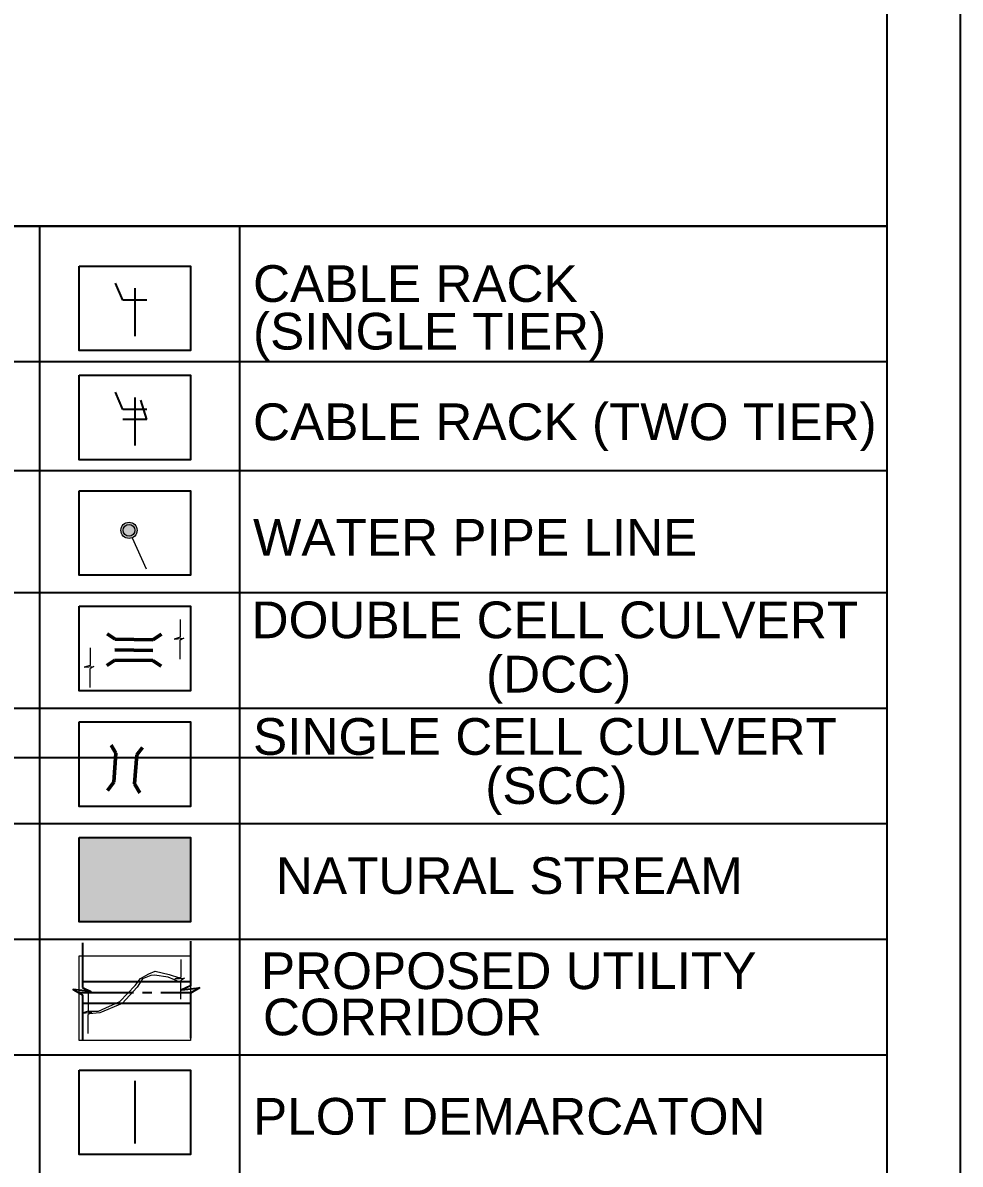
# Model space of a CAD drawing. Header units: metres. Extents: x 201400 to 215600, y 173235 to 1738400.
# Drawn here: x 214323 to 215600, y 1729946 to 1731501 of the extents above; entities that cross this region are included whole.
import ezdxf

# ---------------------------------------------------------------- set-up
doc = ezdxf.new("R2010")
doc.units = ezdxf.units.M
doc.linetypes.add('CENTER2', pattern=[1.125, 0.75, -0.125, 0.125, -0.125])
for name, color, linetype in [('DOUBLE CELL CULVERT', 7, 'Continuous'), ('GRID LINES', 250, 'Continuous'), ('name power lines', 1, 'Continuous'), ('Names', 1, 'Continuous'), ('SINGLE CELL CULVERT', 7, 'Continuous')]:
    doc.layers.add(name, color=color, linetype=linetype)
doc.layers.add('STREAM', color=7, linetype='Continuous', lineweight=0, true_color=0x3dcfff)
doc.styles.get("Standard").update_dxf_attribs({"font": 'arial.ttf', "height": 50})

# ---------------------------------------------------------------- blocks, each defined once
blk = doc.blocks.new('dcc')
at = {"layer": 'name power lines', "color": 7, "linetype": 'Continuous', "lineweight": 50, "ltscale": 190}
for p, q in [((-28.3, 40.3), (-39.2, 58.6)), ((-28.3, 40.3), (49.1, 2.8)), ((-38.7, 18.7), (38.7, -18.7)), ((72.6, 6.5), (49.1, 2.8)), ((-48.8, -2.9), (-69.9, -6.1)), ((-48.8, -2.9), (29.2, -39.3)), ((41.2, -59.5), (29.2, -39.3))]:
    blk.add_line(p, q, dxfattribs=at)
blk = doc.blocks.new('DOUBLE CELL CULVERT')
at = {"lineweight": 50, "rotation": 10.33130289348744}
blk.add_blockref('dcc', (1.3, -0.4), dxfattribs=at)
blk = doc.blocks.new('SINGLE CELL CULVERT')
at = {"layer": 'name power lines', "color": 160, "linetype": 'Continuous', "lineweight": 50, "ltscale": 190}
for p, q in [((-44.6, 42.8), (-55.3, 61.3)), ((3.1, 39.5), (16.2, 56.2)), ((-44.6, 42.8), (-48.8, -23.1)), ((3.1, 39.5), (-2, -26.4)), ((-63.2, -41.8), (-48.8, -23.1)), ((9.7, -46.9), (-2, -26.4))]:
    blk.add_line(p, q, dxfattribs=at)

msp = doc.modelspace()

# ---------------------------------------------------------------- hatches: boundary and pattern name
h = msp.add_hatch(color=151)
h.dxf.hatch_style = 1
h.paths.add_polyline_path([(214399.4, 1730391.1), (214551, 1730391.1), (214551, 1730276), (214399.4, 1730276)])
at = {"layer": 'STREAM'}
h = msp.add_hatch(color=256, dxfattribs=at)
h.dxf.hatch_style = 1
edge = h.paths.add_edge_path()
edge.add_arc((214467.3, 1730809.5), 11, 0, 360)

# ---------------------------------------------------------------- linework, layer by layer
for p, q in [((214458.7, 1731122.9), (214449, 1731146.2)), ((214458.7, 1730974.2), (214449, 1730997.5)), ((214491.4, 1730960.5), (214483.5, 1730986.9))]:
    msp.add_line(p, q)
at = {"color": 1}
for p, q in [((214475.1, 1731139.3), (214475.1, 1731073.9)), ((214491.4, 1731122.9), (214458.7, 1731122.9)), ((214475.1, 1730990.6), (214475.1, 1730925.2)), ((214491.4, 1730974.2), (214458.7, 1730974.2)), ((214491.4, 1730960.5), (214458.7, 1730960.5))]:
    msp.add_line(p, q, dxfattribs=at)
for points in [[(212933.1, 1733389.2), (215500, 1733389.2), (215500, 1731223.9), (212933.1, 1731223.9)], [(212933.1, 1731223.9), (215500, 1731223.9), (215500, 1728500), (212933.1, 1728500)]]:
    msp.add_lwpolyline(points, close=True)
at = {"layer": 'GRID LINES', "linetype": 'Continuous'}
msp.add_line((201500, 1730500), (214800, 1730500), dxfattribs=at)
msp.add_line((201500, 1730500), (214800, 1730500), dxfattribs=at)
at = {"layer": 'GRID LINES', "color": 9, "linetype": 'Continuous'}
for points in [[(201400, 1738400), (215600, 1738400), (215600, 1728400), (201400, 1728400)], [(201500, 1738300), (215500, 1738300), (215500, 1728500), (201500, 1728500)], [(201500, 1738300), (215500, 1738300), (215500, 1728500), (201500, 1728500)]]:
    msp.add_lwpolyline(points, close=True, dxfattribs=at)
at = {"layer": 'name power lines', "color": 7, "linetype": 'Continuous', "ltscale": 50}
for p, q in [((214403.9, 1730247.6), (214403.9, 1730186.6)), ((214551, 1730249.9), (214551, 1730189)), ((214403.9, 1730176.4), (214403.9, 1730115.1)), ((214551, 1730178.8), (214551, 1730117.4))]:
    msp.add_line(p, q, dxfattribs=at)
at = {"layer": 'name power lines', "color": 1, "linetype": 'CENTER2', "ltscale": 100}
msp.add_line((214398.2, 1730179.8, 16.2), (214552.8, 1730179.8, 16.2), dxfattribs=at)
at = {"layer": 'name power lines', "color": 5, "linetype": 'Continuous', "ltscale": 190}
msp.add_line((214475.2, 1730059.3), (214475.2, 1729973.8), dxfattribs=at)
at = {"layer": 'name power lines', "color": 7, "linetype": 'Continuous', "ltscale": 50}
for points in [[(214399.4, 1731169.6), (214551, 1731169.6), (214551, 1731054.4), (214399.4, 1731054.4)], [(214399.4, 1731020.9), (214551, 1731020.9), (214551, 1730905.7), (214399.4, 1730905.7)], [(214399.4, 1730863.4), (214551, 1730863.4), (214551, 1730748.3), (214399.4, 1730748.3)], [(214399.4, 1730706), (214551, 1730706), (214551, 1730590.8), (214399.4, 1730590.8)], [(214399.4, 1730548.6), (214551, 1730548.6), (214551, 1730433.4), (214399.4, 1730433.4)], [(214399.4, 1730391.1), (214551, 1730391.1), (214551, 1730276), (214399.4, 1730276)]]:
    msp.add_lwpolyline(points, close=True, dxfattribs=at)
for points in [[(214403.9, 1730186.6), (214415.4, 1730181), (214391.4, 1730183.7), (214403.9, 1730176.4)], [(214551, 1730189), (214539.5, 1730183.3), (214563.5, 1730186.1), (214551, 1730178.8)]]:
    msp.add_lwpolyline(points, dxfattribs=at)
at = {"layer": 'name power lines', "color": 0, "linetype": 'Continuous', "ltscale": 50}
for points in [[(214403.9, 1730194.7), (214551, 1730194.7)], [(214551, 1730164.8), (214403.9, 1730164.8)]]:
    msp.add_lwpolyline(points, dxfattribs=at)
at = {"layer": 'name power lines', "color": 1, "linetype": 'Continuous', "ltscale": 190}
msp.add_lwpolyline([(214399.4, 1730074.1), (214551, 1730074.1), (214551, 1729959), (214399.4, 1729959)], close=True, dxfattribs=at)
at = {"layer": 'Names', "color": 0, "ltscale": 50}
for points in [[(214345.1, 1731223.9), (214345.1, 1729307.8)], [(214617.8, 1731223.9), (214617.8, 1729309.2)], [(212933.1, 1731039.5), (215500, 1731039.5)], [(213249.8, 1730890.8), (215500, 1730890.8)], [(212933.1, 1730724.7), (215500, 1730724.7)], [(212933.1, 1730567.2), (215500, 1730567.2)], [(212933.1, 1730409.8), (215500, 1730409.8)], [(212933.1, 1730252.4), (215500, 1730252.4)], [(212933.1, 1730094.9), (215500, 1730094.9)]]:
    msp.add_lwpolyline(points, dxfattribs=at)
at = {"layer": 'STREAM'}
for p, q in [((214471.7, 1730799.3), (214490.8, 1730756.8)), ((214538, 1730224.6, 175.8), (214538, 1730200.4, 175.8)), ((214538, 1730170.7, 175.8), (214538, 1730196.3, 175.8)), ((214411.4, 1730181.8, 175.8), (214411.4, 1730154.1, 175.8)), ((214411.4, 1730123.7, 175.8), (214411.4, 1730150, 175.8))]:
    msp.add_line(p, q, dxfattribs=at)
at = {"layer": 'STREAM', "linetype": 'Continuous'}
for p, q in [((214536.8, 1730687.9), (214536.8, 1730663.7)), ((214536.8, 1730634), (214536.8, 1730659.6)), ((214414.5, 1730649.4), (214414.5, 1730625.1)), ((214414.5, 1730595.4), (214414.5, 1730621.1))]:
    msp.add_line(p, q, dxfattribs=at)
for points in [[(214536.8, 1730663.7), (214528.7, 1730661.4), (214541.8, 1730662.5), (214536.8, 1730659.6)], [(214414.5, 1730625.1), (214406.4, 1730622.9), (214419.5, 1730624), (214414.5, 1730621.1)]]:
    msp.add_lwpolyline(points, dxfattribs=at)
at = {"layer": 'STREAM'}
msp.add_lwpolyline([(214399.4, 1730229.6), (214551, 1730229.6), (214551, 1730114.5), (214399.4, 1730114.5)], close=True, dxfattribs=at)
for points, elevation in [([(214411.4, 1730154.5), (214425.7, 1730154.5), (214455, 1730167.7), (214475.9, 1730189.2), (214483.1, 1730198.8), (214494.5, 1730205.4), (214502.8, 1730208.9), (214521.9, 1730204.1), (214536.2, 1730199.9)], 181.9), ([(214538, 1730193.3), (214538, 1730193.3), (214520.7, 1730200.6), (214502.2, 1730203.5), (214496.8, 1730202.9), (214485.5, 1730198.2), (214478.3, 1730186.8), (214458, 1730164.7), (214427.5, 1730152.1), (214413, 1730150.9)], 169.7), ([(214538, 1730200.4), (214529.9, 1730198.2), (214543, 1730199.3), (214538, 1730196.3)], 175.8), ([(214411.4, 1730154.1), (214403.3, 1730151.8), (214416.4, 1730152.9), (214411.4, 1730150)], 175.8)]:
    msp.add_lwpolyline(points, dxfattribs=dict(at, elevation=elevation))
for radius in [11, 7.96]:
    msp.add_circle((214467.3, 1730809.5), radius, dxfattribs=at)

# ---------------------------------------------------------------- block references
at = {"layer": 'DOUBLE CELL CULVERT', "xscale": 0.6, "yscale": 0.6, "zscale": 0.6, "rotation": 14.48101302278265}
msp.add_blockref('DOUBLE CELL CULVERT', (214473, 1730646.4), dxfattribs=at)
at = {"layer": 'SINGLE CELL CULVERT', "xscale": 0.6, "yscale": 0.6, "zscale": 0.6}
msp.add_blockref('SINGLE CELL CULVERT', (214476, 1730480, -180.1), dxfattribs=at)

# ---------------------------------------------------------------- texts
at = {"layer": 'Names', "color": 0, "linetype": 'Continuous', "ltscale": 50}
for s, p in [('CABLE RACK ', (214636.3, 1731120.7)), ('(SINGLE TIER) ', (214636.3, 1731055.8)), ('CABLE RACK (TWO TIER) ', (214636.3, 1730932.4)), ('WATER PIPE LINE', (214636.3, 1730775)), ('DOUBLE CELL CULVERT', (214634.3, 1730662.5)), ('(DCC)', (214953.8, 1730588.5)), ('SINGLE CELL CULVERT', (214636.3, 1730503.6)), ('(SCC)', (214952.8, 1730436.6)), ('NATURAL STREAM', (214667.5, 1730314)), ('PROPOSED UTILITY', (214647.1, 1730184.4)), ('CORRIDOR', (214649.8, 1730121.4)), ('PLOT DEMARCATON', (214636.3, 1729986.1))]:
    msp.add_text(s, height=50, dxfattribs=at).set_placement(p)

doc.saveas('drawing.dxf')
